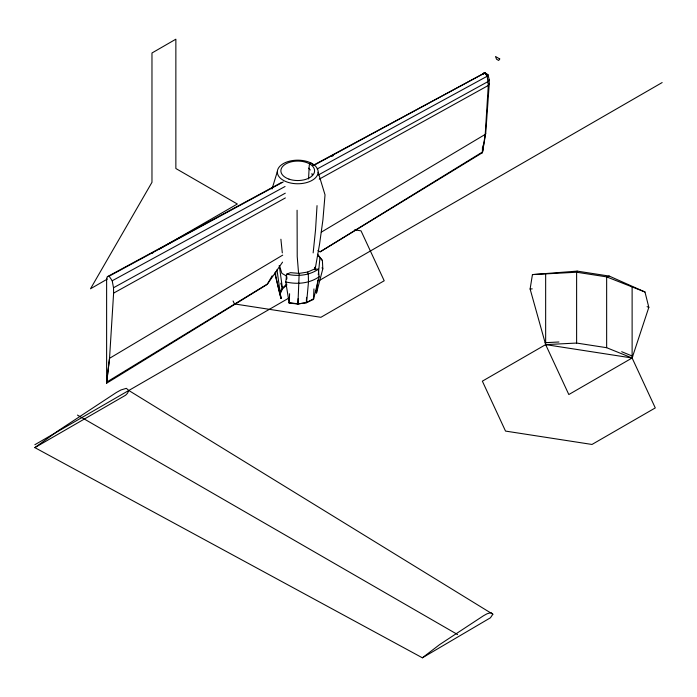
<?xml version="1.0" encoding="UTF-8"?>
<svg xmlns="http://www.w3.org/2000/svg" width="697" height="697" viewBox="0 0 697 697"><rect width="100%" height="100%" fill="white"/><g stroke="black" fill="none" stroke-linecap="round" stroke-linejoin="round"><path stroke-width="1.05" d="M317.954 250.554L320.193 251.844L482.411 152.695L482.455 147.259M313.694 298.656L306.593 302.646L297.898 303.927L289.203 303.204L289.595 293.725M298.116 298.656L297.959 303.979L306.593 302.646L308.483 282.041L308.292 274.191L307.604 272.074L299.17 273.381L290.475 272.666L286.72 274.148L285.77 281.954L289.203 303.204M306.549 297.349L306.332 302.62L313.493 299.449L319.121 276.796L318.337 269.26L314.765 268.903L307.604 272.074M313.493 299.449L313.938 288.915M106.624 383.219L106.624 278.408L107.373 276.683L109.133 276.186L112.208 280.769L113.515 287.756L113.611 293.115L109.534 358.319L106.624 383.219L267.239 284.385L282.555 262.133M317.039 205.632L315.549 229.766L313.153 252.889M312.953 165.477L484.964 72.81L488.013 74.727L489.181 79.58L489.268 83.544L485.713 133.354L482.411 152.695L483.152 145.159M314.687 269.451L314.896 267.317M315.34 291.642L316.499 292.975L317.762 280.142M318.285 274.792L319.975 257.681L317.423 254.753M315.009 269.077L315.253 267.125M482.411 152.695L485.225 134.39L488.283 85.478L487.229 76.226L484.964 72.81L313.563 165.537M530.112 289.002L532.438 274.583L576.619 272.231L606.651 276.875L644.978 291.999L648.829 307.368L632.118 357.997L568.822 394.537L545.655 344.623L530.112 289.002L532.238 288.88M315.027 269.87L319.54 244.29L322.929 219.825L325.029 194.864L318.154 172.246A20.422 11.797 0 0 0 287.948 161.617A20.422 11.797 0 0 0 287.103 182.039A20.422 11.797 0 0 0 318.154 172.246M316.499 292.975L322.807 268.85L322.397 260.504L317.553 254.222L317.588 256.217M272.004 189.009L277.31 171.689M267.326 284.167L272.135 275.829M483.047 74.448L483.605 73.159L484.929 72.784L487.229 76.226L317.135 168.996M281.797 288.715L286.763 284.062M274.949 273.076L280.996 298.464L280.255 293.742L282.512 288.863L286.876 284.995M281.51 289.333L279.628 293.393L280.813 297.689M485.713 133.354L485.225 134.39L321.291 232.162M34.85 447.622L57.86 430.973L116.373 392.489L120.964 389.954L126.366 388.342L128.797 390.486L127.481 393.282L125.617 395.216L34.85 447.622L422.382 657.802L490.461 617.777L492.84 614.223L491.019 612.619L486.968 613.822L483.526 615.73L439.641 644.594L422.382 657.802M644.978 291.999L609.248 276.082L577.16 271.116L576.619 272.231L576.619 343.055L606.651 347.698L632.118 357.997L655.285 407.919L591.988 444.459L505.525 431.086L482.359 381.163L545.655 344.623L576.619 343.055M489.268 83.544L488.283 85.478L319.261 179.146M489.181 79.58L488.214 81.462L318.259 175.034M487.229 76.226L488.013 74.727L483.605 73.159M320.123 251.8L482.524 151.972M267.378 284.036L106.624 382.165L109.534 358.319L282.712 255.128M107.443 279L90.497 288.785L151.972 182.309L151.972 52.989L175.862 39.198L175.862 168.517L237.337 204.012L159.212 249.117M151.685 253.455L153.567 252.375M34.85 444.721L289.159 297.898M319.304 280.499L662.15 82.56M113.611 293.115L285.378 197.922M113.515 287.756L285.3 193.182M112.208 280.769L285.056 186.5M109.133 276.186L283.252 181.943M331.589 156.52L333.427 155.527M107.373 276.683L281.693 182.387M318.337 269.26C308.963 275.603 297.567 276.552 286.72 274.148M319.121 276.796C309.259 283.566 297.201 284.55 285.77 281.954M609.248 276.082L606.651 276.875L606.651 347.698M308.597 168.125L310.313 170.007M577.16 271.116L532.438 274.583M545.115 342.689L558.95 341.992M289.081 302.463L297.959 303.979L299.17 273.381M354.625 229.844L361.029 230.838L384.204 280.76L320.899 317.301L234.436 303.927L233.077 300.991M632.702 356.237L621.672 351.697M647.095 306.645L648.829 307.368M280.255 293.742L279.628 293.393L274.862 273.041M286.389 275.951L281.893 273.355L279.401 265.54M77.445 415.081L457.615 634.566M128.797 390.486L492.84 614.223M484.964 72.81L485.957 74.126M316.717 292.139L315.419 290.632M319.975 257.681L322.397 260.504M322.807 268.85L321.979 267.831M312.648 164.265L310.505 162.819L309.268 165.206L308.553 178.972M280.795 283.226L282.512 288.863L279.253 265.479M311.925 173.509L312.282 175.4M286.319 275.934L286.763 279.122M276.988 269.765L280.996 298.464M286.624 276.038L286.85 278.164M280.9 239.228L282.311 252.889M298.595 273.477L297.218 256.574L297.079 210.241M275.655 271.943L275.69 276.143M632.118 287.173L632.118 357.997L545.655 344.623L545.655 273.79M499.732 58.949L498.677 60.456L496.569 59.236L495.506 56.509L499.732 58.949M288.959 179.12A16.859 9.732 0 0 0 314.591 171.044A16.859 9.732 0 0 0 289.656 162.27A16.859 9.732 0 0 0 288.959 179.12"/></g></svg>
